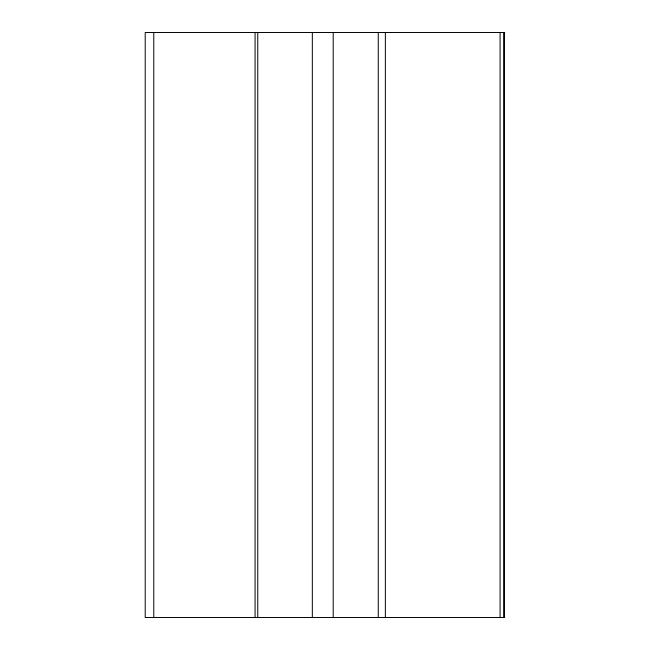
<?xml version="1.0" encoding="UTF-8"?>
<svg xmlns="http://www.w3.org/2000/svg" width="650" height="650" viewBox="0 0 650 650"><rect width="100%" height="100%" fill="white"/><g stroke="black" fill="none" stroke-linecap="round" stroke-linejoin="round"><path stroke-width="0.97" d="M504.79 32.5L145.21 32.5L145.21 617.5L504.79 617.5M504.124 32.5L504.124 617.5M504.002 32.5L504.002 617.5M500.077 32.5L500.077 617.5M385.361 32.5L385.361 617.5M378.259 32.5L378.259 617.5M333.198 32.5L333.198 617.5M312.333 32.5L312.333 617.5M257.757 32.5L257.757 617.5M255.076 32.5L255.076 617.5M153.774 32.5L153.774 617.5"/></g></svg>
